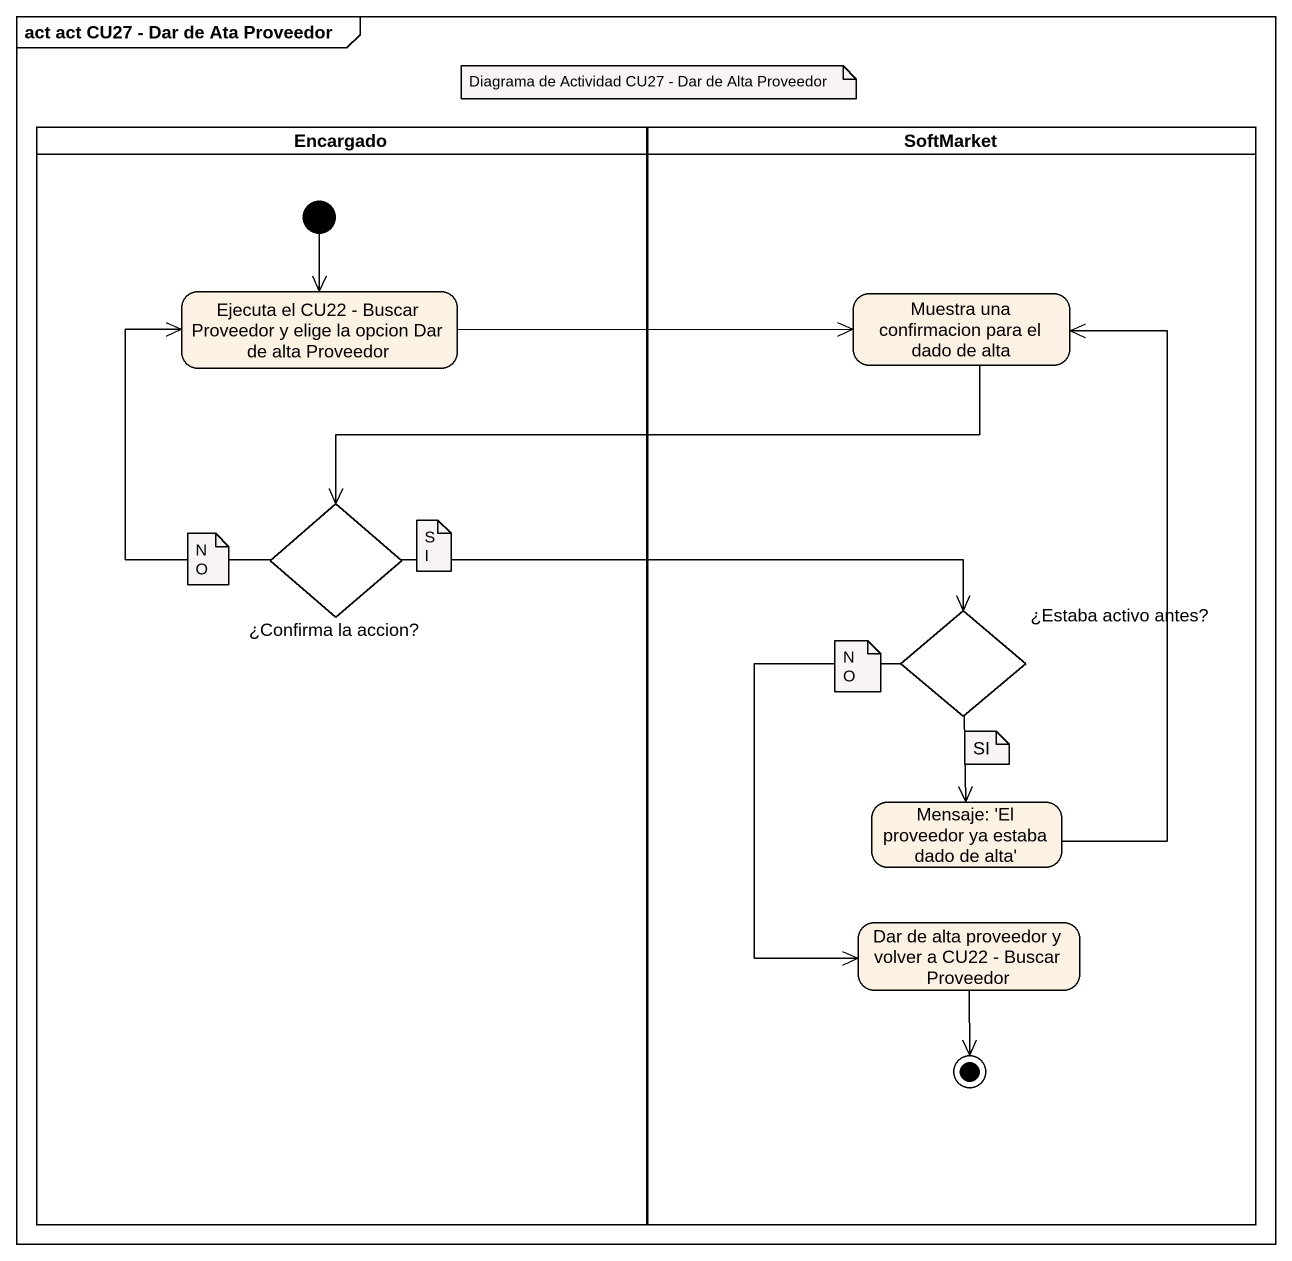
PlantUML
@startuml
mainframe act act CU27 - Dar de Ata Proveedor
hide empty description
state Encargado <<partition>> {
  state "Ejecuta el CU22 - Buscar Proveedor y elige la opcion Dar de alta Proveedor" as Ejecuta_el_CU22_Buscar
  state "¿Confirma la accion?" as Confirma_la_accion <<choice>>
  [*] --> Ejecuta_el_CU22_Buscar
}
state SoftMarket <<partition>> {
  state "Muestra una confirmacion para el dado de alta" as Muestra_una_confirmacion
  state "¿Estaba activo antes?" as Estaba_activo_antes <<choice>>
  state "Mensaje: 'El proveedor ya estaba dado de alta'" as Mensaje_El_proveedor_ya
  state "Dar de alta proveedor y volver a CU22 - Buscar Proveedor" as Dar_de_alta_proveedor_y
  Dar_de_alta_proveedor_y --> [*]
}
Ejecuta_el_CU22_Buscar -right-> Muestra_una_confirmacion
Muestra_una_confirmacion -left-> Confirma_la_accion
Confirma_la_accion -up-> Ejecuta_el_CU22_Buscar
Confirma_la_accion -right-> Estaba_activo_antes
Estaba_activo_antes --> Mensaje_El_proveedor_ya
Estaba_activo_antes --> Dar_de_alta_proveedor_y
Mensaje_El_proveedor_ya -up-> Muestra_una_confirmacion
note as N1
  Diagrama de Actividad CU27 - Dar de Alta Proveedor
end note
note as N2
  NO
end note
note as N3
  SI
end note
note as N4
  NO
end note
note as N5
  SI
end note
@enduml
